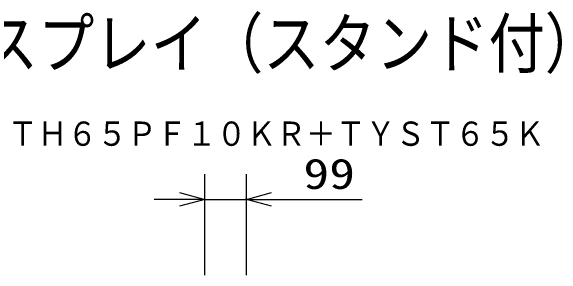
# Model space of a CAD drawing. Units: millimetres, scale not verified. Extents: x -63 to 64, y -57 to 57.
# Drawn here: x 20.05 to 63.7, y 36.45 to 57.41 of the extents above; entities that cross this region are included whole.
import ezdxf
from ezdxf.enums import TextEntityAlignment as Align

# ---------------------------------------------------------------- set-up
doc = ezdxf.new("R2010")
doc.units = ezdxf.units.MM
doc.header["$LTSCALE"] = 0.190236
doc.header["$PDMODE"] = 32
doc.header["$PDSIZE"] = 0.0951
for name, color, linetype in [('0-0_TOUROKU', 1, 'Continuous'), ('0-2_MOJI1', 3, 'Continuous'), ('0-3_WAKU', 7, 'Continuous')]:
    doc.layers.add(name, color=color, linetype=linetype)
doc.styles.add('ＭＳ ゴシック', font='')
doc.styles.get('ＭＳ ゴシック').set_extended_font_data('MS Gothic')

# ---------------------------------------------------------------- blocks, each defined once
blk = doc.blocks.new('_OPEN30')
at = {"layer": '0-2_MOJI1', "color": 7}
blk.add_line((0, 0), (-1, 0), dxfattribs=at)
blk.add_lwpolyline([(-1, 0.26795), (0, 0), (-1, -0.26795)], dxfattribs=at)

msp = doc.modelspace()

# ---------------------------------------------------------------- linework, layer by layer
at = {"layer": '0-2_MOJI1'}
for p, q in [((35.3941, 36.4531), (35.3941, 44.4531)), ((38.6941, 36.4531), (38.6941, 44.4531)), ((33.3941, 42.4531), (31.3941, 42.4531)), ((35.3941, 42.4531), (38.6941, 42.4531)), ((40.6941, 42.4531), (47.8608, 42.4531))]:
    msp.add_line(p, q, dxfattribs=at)
at = {"layer": '0-3_WAKU'}
msp.add_point((38.6941, 42.4531), dxfattribs=at)

# ---------------------------------------------------------------- block references
at = {"layer": '0-2_MOJI1', "xscale": 2, "yscale": 2}
msp.add_blockref('_OPEN30', (35.3941, 42.4531), dxfattribs=at)
at = {"layer": '0-2_MOJI1', "xscale": 2, "yscale": 2, "rotation": 180}
msp.add_blockref('_OPEN30', (38.6941, 42.4531), dxfattribs=at)

# ---------------------------------------------------------------- texts
at = {"layer": '0-0_TOUROKU', "style": 'ＭＳ ゴシック', "width": 0.9}
msp.add_text('ＴＨ６５ＰＦ１０ＫＲ＋ＴＹＳＴ６５Ｋ', height=1.925, dxfattribs=at).set_placement((19.788, 46.13), align=Align.BOTTOM_LEFT)
at = {"layer": '0-2_MOJI1', "color": 2, "style": 'ＭＳ ゴシック', "width": 0.85}
msp.add_text('ハイビジョンプラズマディスプレイ（スタンド付）', height=3.848, dxfattribs=at).set_placement((-35.8121, 51.7599), align=Align.BOTTOM_LEFT)
at = {"layer": '0-2_MOJI1', "style": 'ＭＳ ゴシック', "width": 1.25}
msp.add_text('99', height=2.406, dxfattribs=at).set_placement((43.2105, 42.5627), align=Align.BOTTOM_LEFT)

doc.saveas('drawing.dxf')
